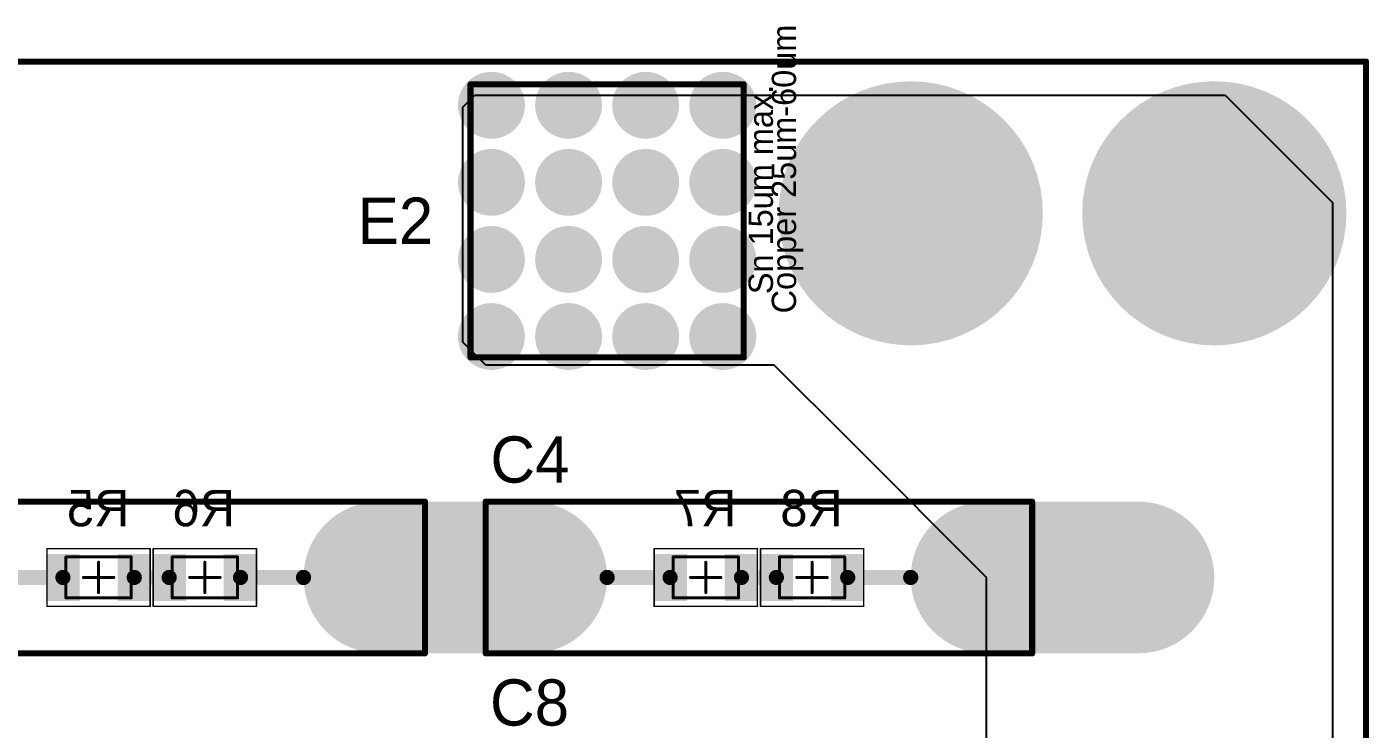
# Model space of a CAD drawing. Extents: x 87 to 188, y 111 to 204.
# Drawn here: x 143.39 to 187.6, y 180.5 to 203.65 of the extents above; entities that cross this region are included whole.
import ezdxf

# ---------------------------------------------------------------- set-up
doc = ezdxf.new("R2010")
doc.units = 0
doc.layers.get('0').update_dxf_attribs({"linetype": 'CONTINUOUS'})
for name, color, linetype in [('BOTTOMLAYER', 5, 'CONTINUOUS'), ('BOTTOMOVERLAY', 54, 'CONTINUOUS'), ('BOTTOMPASTE', 16, 'CONTINUOUS'), ('BOTTOMSOLDER', 6, 'CONTINUOUS'), ('KEEPOUTLAYER', 6, 'CONTINUOUS'), ('MECHANICAL13', 56, 'CONTINUOUS'), ('MECHANICAL15', 56, 'CONTINUOUS'), ('MECHANICAL4', 56, 'CONTINUOUS'), ('MECHANICAL7', 56, 'CONTINUOUS'), ('MULTILAYER', 9, 'CONTINUOUS'), ('TOPLAYER', 1, 'CONTINUOUS'), ('TOPOVERLAY', 2, 'CONTINUOUS'), ('TOPSOLDER', 216, 'CONTINUOUS')]:
    doc.layers.add(name, color=color, linetype=linetype)

# ---------------------------------------------------------------- blocks, each defined once
blk = doc.blocks.new('B32672_6_2_1600V_29')
at = {"layer": 'BOTTOMLAYER', "const_width": 1.5}
for points in [[(-8.25, 0, 1), (-6.75, 0, 1)], [(6.75, 0, 1), (8.25, 0, 1)]]:
    blk.add_lwpolyline(points, format="xyb", close=True, dxfattribs=at)
at = {"layer": 'BOTTOMSOLDER', "const_width": 1.602}
for points in [[(-8.301, 0, 1), (-6.699, 0, 1)], [(6.699, 0, 1), (8.301, 0, 1)]]:
    blk.add_lwpolyline(points, format="xyb", close=True, dxfattribs=at)
at = {"layer": 'MULTILAYER', "const_width": 1.5}
for points in [[(-8.25, 0, 1), (-6.75, 0, 1)], [(6.75, 0, 1), (8.25, 0, 1)]]:
    blk.add_lwpolyline(points, format="xyb", close=True, dxfattribs=at)
at = {"layer": 'TOPLAYER', "const_width": 1.5}
for points in [[(-8.25, 0, 1), (-6.75, 0, 1)], [(6.75, 0, 1), (8.25, 0, 1)]]:
    blk.add_lwpolyline(points, format="xyb", close=True, dxfattribs=at)
at = {"layer": 'TOPOVERLAY', "const_width": 0.2}
for points in [[(-9, 2.5), (9, 2.5)], [(-9, -2.5), (-9, 2.5)], [(9, -2.5), (9, 2.5)], [(-9, -2.5), (9, -2.5)]]:
    blk.add_lwpolyline(points, dxfattribs=at)
at = {"layer": 'TOPOVERLAY', "const_width": 0.1}
for points in [[(-9.05, 2.5, 1), (-8.95, 2.5, 1)], [(-9.05, 2.5, 1), (-8.95, 2.5, 1)], [(8.95, 2.5, 1), (9.05, 2.5, 1)], [(8.95, 2.5, 1), (9.05, 2.5, 1)], [(-9.05, -2.5, 1), (-8.95, -2.5, 1)], [(-9.05, -2.5, 1), (-8.95, -2.5, 1)], [(8.95, -2.5, 1), (9.05, -2.5, 1)], [(8.95, -2.5, 1), (9.05, -2.5, 1)]]:
    blk.add_lwpolyline(points, format="xyb", close=True, dxfattribs=at)
at = {"layer": 'TOPSOLDER', "const_width": 1.602}
for points in [[(-8.301, 0, 1), (-6.699, 0, 1)], [(6.699, 0, 1), (8.301, 0, 1)]]:
    blk.add_lwpolyline(points, format="xyb", close=True, dxfattribs=at)
blk = doc.blocks.new('B32672_6_2_1600V_30')
at = {"layer": 'BOTTOMLAYER', "const_width": 1.5}
for points in [[(-8.25, 0, 1), (-6.75, 0, 1)], [(6.75, 0, 1), (8.25, 0, 1)]]:
    blk.add_lwpolyline(points, format="xyb", close=True, dxfattribs=at)
at = {"layer": 'BOTTOMSOLDER', "const_width": 1.602}
for points in [[(-8.301, 0, 1), (-6.699, 0, 1)], [(6.699, 0, 1), (8.301, 0, 1)]]:
    blk.add_lwpolyline(points, format="xyb", close=True, dxfattribs=at)
at = {"layer": 'MULTILAYER', "const_width": 1.5}
for points in [[(-8.25, 0, 1), (-6.75, 0, 1)], [(6.75, 0, 1), (8.25, 0, 1)]]:
    blk.add_lwpolyline(points, format="xyb", close=True, dxfattribs=at)
at = {"layer": 'TOPLAYER', "const_width": 1.5}
for points in [[(-8.25, 0, 1), (-6.75, 0, 1)], [(6.75, 0, 1), (8.25, 0, 1)]]:
    blk.add_lwpolyline(points, format="xyb", close=True, dxfattribs=at)
at = {"layer": 'TOPOVERLAY', "const_width": 0.2}
for points in [[(-9, 2.5), (9, 2.5)], [(-9, -2.5), (-9, 2.5)], [(9, -2.5), (9, 2.5)], [(-9, -2.5), (9, -2.5)]]:
    blk.add_lwpolyline(points, dxfattribs=at)
at = {"layer": 'TOPOVERLAY', "const_width": 0.1}
for points in [[(-9.05, 2.5, 1), (-8.95, 2.5, 1)], [(-9.05, 2.5, 1), (-8.95, 2.5, 1)], [(8.95, 2.5, 1), (9.05, 2.5, 1)], [(8.95, 2.5, 1), (9.05, 2.5, 1)], [(-9.05, -2.5, 1), (-8.95, -2.5, 1)], [(-9.05, -2.5, 1), (-8.95, -2.5, 1)], [(8.95, -2.5, 1), (9.05, -2.5, 1)], [(8.95, -2.5, 1), (9.05, -2.5, 1)]]:
    blk.add_lwpolyline(points, format="xyb", close=True, dxfattribs=at)
at = {"layer": 'TOPSOLDER', "const_width": 1.602}
for points in [[(-8.301, 0, 1), (-6.699, 0, 1)], [(6.699, 0, 1), (8.301, 0, 1)]]:
    blk.add_lwpolyline(points, format="xyb", close=True, dxfattribs=at)
blk = doc.blocks.new('RES_1206_HV_B_37')
at = {"layer": 'BOTTOMLAYER'}
for points in [[(-1.625, 0.675), (-1.625, -0.675), (-0.725, 0.675), (-0.725, -0.675)], [(0.725, 0.675), (0.725, -0.675), (1.625, 0.675), (1.625, -0.675)]]:
    blk.add_solid(points, dxfattribs=at)
at = {"layer": 'BOTTOMPASTE'}
for points in [[(-1.625, 0.675), (-1.625, -0.675), (-0.725, 0.675), (-0.725, -0.675)], [(0.725, 0.675), (0.725, -0.675), (1.625, 0.675), (1.625, -0.675)]]:
    blk.add_solid(points, dxfattribs=at)
at = {"layer": 'BOTTOMSOLDER'}
for points in [[(-1.727, 0.777), (-1.727, -0.777), (-0.623, 0.777), (-0.623, -0.777)], [(0.623, 0.777), (0.623, -0.777), (1.727, 0.777), (1.727, -0.777)]]:
    blk.add_solid(points, dxfattribs=at)
at = {"layer": 'MECHANICAL13', "const_width": 0.1}
for points in [[(-1.075, 0.675), (1.075, 0.675)], [(-1.075, -0.675), (-1.075, 0.675)], [(1.075, -0.675), (1.075, 0.675)], [(-1.075, -0.675), (1.075, -0.675)]]:
    blk.add_lwpolyline(points, dxfattribs=at)
at = {"layer": 'MECHANICAL13', "const_width": 0.05}
for points in [[(-1.1, 0.675, 1), (-1.05, 0.675, 1)], [(-1.1, 0.675, 1), (-1.05, 0.675, 1)], [(1.05, 0.675, 1), (1.1, 0.675, 1)], [(1.05, 0.675, 1), (1.1, 0.675, 1)], [(-1.1, -0.675, 1), (-1.05, -0.675, 1)], [(-1.1, -0.675, 1), (-1.05, -0.675, 1)], [(1.05, -0.675, 1), (1.1, -0.675, 1)], [(1.05, -0.675, 1), (1.1, -0.675, 1)]]:
    blk.add_lwpolyline(points, format="xyb", close=True, dxfattribs=at)
at = {"layer": 'MECHANICAL15'}
for points, const_width in [([(-1.7, 0.95), (1.7, 0.95)], 0.05), ([(-1.7, -0.95), (-1.7, 0.95)], 0.05), ([(1.7, -0.95), (1.7, 0.95)], 0.05), ([(0, -0.5), (0, 0.5)], 0.1), ([(-0.5, 0), (0.5, 0)], 0.1), ([(-1.7, -0.95), (1.7, -0.95)], 0.05)]:
    blk.add_lwpolyline(points, dxfattribs=dict(at, const_width=const_width))
for points, const_width in [([(-1.712, 0.95, 1), (-1.687, 0.95, 1)], 0.025), ([(-1.712, 0.95, 1), (-1.687, 0.95, 1)], 0.025), ([(1.688, 0.95, 1), (1.713, 0.95, 1)], 0.025), ([(1.688, 0.95, 1), (1.713, 0.95, 1)], 0.025), ([(-0.025, 0.5, 1), (0.025, 0.5, 1)], 0.05), ([(-0.525, 0, 1), (-0.475, 0, 1)], 0.05), ([(0.475, 0, 1), (0.525, 0, 1)], 0.05), ([(-0.025, -0.5, 1), (0.025, -0.5, 1)], 0.05), ([(-1.712, -0.95, 1), (-1.687, -0.95, 1)], 0.025), ([(-1.712, -0.95, 1), (-1.687, -0.95, 1)], 0.025), ([(1.688, -0.95, 1), (1.713, -0.95, 1)], 0.025), ([(1.688, -0.95, 1), (1.713, -0.95, 1)], 0.025)]:
    blk.add_lwpolyline(points, format="xyb", close=True, dxfattribs=dict(at, const_width=const_width))
blk = doc.blocks.new('RES_1206_HV_B_38')
at = {"layer": 'BOTTOMLAYER'}
for points in [[(-1.625, 0.675), (-1.625, -0.675), (-0.725, 0.675), (-0.725, -0.675)], [(0.725, 0.675), (0.725, -0.675), (1.625, 0.675), (1.625, -0.675)]]:
    blk.add_solid(points, dxfattribs=at)
at = {"layer": 'BOTTOMPASTE'}
for points in [[(-1.625, 0.675), (-1.625, -0.675), (-0.725, 0.675), (-0.725, -0.675)], [(0.725, 0.675), (0.725, -0.675), (1.625, 0.675), (1.625, -0.675)]]:
    blk.add_solid(points, dxfattribs=at)
at = {"layer": 'BOTTOMSOLDER'}
for points in [[(-1.727, 0.777), (-1.727, -0.777), (-0.623, 0.777), (-0.623, -0.777)], [(0.623, 0.777), (0.623, -0.777), (1.727, 0.777), (1.727, -0.777)]]:
    blk.add_solid(points, dxfattribs=at)
at = {"layer": 'MECHANICAL13', "const_width": 0.1}
for points in [[(-1.075, 0.675), (1.075, 0.675)], [(-1.075, -0.675), (-1.075, 0.675)], [(1.075, -0.675), (1.075, 0.675)], [(-1.075, -0.675), (1.075, -0.675)]]:
    blk.add_lwpolyline(points, dxfattribs=at)
at = {"layer": 'MECHANICAL13', "const_width": 0.05}
for points in [[(-1.1, 0.675, 1), (-1.05, 0.675, 1)], [(-1.1, 0.675, 1), (-1.05, 0.675, 1)], [(1.05, 0.675, 1), (1.1, 0.675, 1)], [(1.05, 0.675, 1), (1.1, 0.675, 1)], [(-1.1, -0.675, 1), (-1.05, -0.675, 1)], [(-1.1, -0.675, 1), (-1.05, -0.675, 1)], [(1.05, -0.675, 1), (1.1, -0.675, 1)], [(1.05, -0.675, 1), (1.1, -0.675, 1)]]:
    blk.add_lwpolyline(points, format="xyb", close=True, dxfattribs=at)
at = {"layer": 'MECHANICAL15'}
for points, const_width in [([(-1.7, 0.95), (1.7, 0.95)], 0.05), ([(-1.7, -0.95), (-1.7, 0.95)], 0.05), ([(1.7, -0.95), (1.7, 0.95)], 0.05), ([(0, -0.5), (0, 0.5)], 0.1), ([(-0.5, 0), (0.5, 0)], 0.1), ([(-1.7, -0.95), (1.7, -0.95)], 0.05)]:
    blk.add_lwpolyline(points, dxfattribs=dict(at, const_width=const_width))
for points, const_width in [([(-1.712, 0.95, 1), (-1.687, 0.95, 1)], 0.025), ([(-1.712, 0.95, 1), (-1.687, 0.95, 1)], 0.025), ([(1.688, 0.95, 1), (1.713, 0.95, 1)], 0.025), ([(1.688, 0.95, 1), (1.713, 0.95, 1)], 0.025), ([(-0.025, 0.5, 1), (0.025, 0.5, 1)], 0.05), ([(-0.525, 0, 1), (-0.475, 0, 1)], 0.05), ([(0.475, 0, 1), (0.525, 0, 1)], 0.05), ([(-0.025, -0.5, 1), (0.025, -0.5, 1)], 0.05), ([(-1.712, -0.95, 1), (-1.687, -0.95, 1)], 0.025), ([(-1.712, -0.95, 1), (-1.687, -0.95, 1)], 0.025), ([(1.688, -0.95, 1), (1.713, -0.95, 1)], 0.025), ([(1.688, -0.95, 1), (1.713, -0.95, 1)], 0.025)]:
    blk.add_lwpolyline(points, format="xyb", close=True, dxfattribs=dict(at, const_width=const_width))
blk = doc.blocks.new('RES_1206_HV_B_39')
at = {"layer": 'BOTTOMLAYER'}
for points in [[(-1.625, 0.675), (-1.625, -0.675), (-0.725, 0.675), (-0.725, -0.675)], [(0.725, 0.675), (0.725, -0.675), (1.625, 0.675), (1.625, -0.675)]]:
    blk.add_solid(points, dxfattribs=at)
at = {"layer": 'BOTTOMPASTE'}
for points in [[(-1.625, 0.675), (-1.625, -0.675), (-0.725, 0.675), (-0.725, -0.675)], [(0.725, 0.675), (0.725, -0.675), (1.625, 0.675), (1.625, -0.675)]]:
    blk.add_solid(points, dxfattribs=at)
at = {"layer": 'BOTTOMSOLDER'}
for points in [[(-1.727, 0.777), (-1.727, -0.777), (-0.623, 0.777), (-0.623, -0.777)], [(0.623, 0.777), (0.623, -0.777), (1.727, 0.777), (1.727, -0.777)]]:
    blk.add_solid(points, dxfattribs=at)
at = {"layer": 'MECHANICAL13', "const_width": 0.1}
for points in [[(-1.075, 0.675), (1.075, 0.675)], [(-1.075, -0.675), (-1.075, 0.675)], [(1.075, -0.675), (1.075, 0.675)], [(-1.075, -0.675), (1.075, -0.675)]]:
    blk.add_lwpolyline(points, dxfattribs=at)
at = {"layer": 'MECHANICAL13', "const_width": 0.05}
for points in [[(-1.1, 0.675, 1), (-1.05, 0.675, 1)], [(-1.1, 0.675, 1), (-1.05, 0.675, 1)], [(1.05, 0.675, 1), (1.1, 0.675, 1)], [(1.05, 0.675, 1), (1.1, 0.675, 1)], [(-1.1, -0.675, 1), (-1.05, -0.675, 1)], [(-1.1, -0.675, 1), (-1.05, -0.675, 1)], [(1.05, -0.675, 1), (1.1, -0.675, 1)], [(1.05, -0.675, 1), (1.1, -0.675, 1)]]:
    blk.add_lwpolyline(points, format="xyb", close=True, dxfattribs=at)
at = {"layer": 'MECHANICAL15'}
for points, const_width in [([(-1.7, 0.95), (1.7, 0.95)], 0.05), ([(-1.7, -0.95), (-1.7, 0.95)], 0.05), ([(1.7, -0.95), (1.7, 0.95)], 0.05), ([(0, -0.5), (0, 0.5)], 0.1), ([(-0.5, 0), (0.5, 0)], 0.1), ([(-1.7, -0.95), (1.7, -0.95)], 0.05)]:
    blk.add_lwpolyline(points, dxfattribs=dict(at, const_width=const_width))
for points, const_width in [([(-1.712, 0.95, 1), (-1.687, 0.95, 1)], 0.025), ([(-1.712, 0.95, 1), (-1.687, 0.95, 1)], 0.025), ([(1.688, 0.95, 1), (1.713, 0.95, 1)], 0.025), ([(1.688, 0.95, 1), (1.713, 0.95, 1)], 0.025), ([(-0.025, 0.5, 1), (0.025, 0.5, 1)], 0.05), ([(-0.525, 0, 1), (-0.475, 0, 1)], 0.05), ([(0.475, 0, 1), (0.525, 0, 1)], 0.05), ([(-0.025, -0.5, 1), (0.025, -0.5, 1)], 0.05), ([(-1.712, -0.95, 1), (-1.687, -0.95, 1)], 0.025), ([(-1.712, -0.95, 1), (-1.687, -0.95, 1)], 0.025), ([(1.688, -0.95, 1), (1.713, -0.95, 1)], 0.025), ([(1.688, -0.95, 1), (1.713, -0.95, 1)], 0.025)]:
    blk.add_lwpolyline(points, format="xyb", close=True, dxfattribs=dict(at, const_width=const_width))
blk = doc.blocks.new('RES_1206_HV_B_40')
at = {"layer": 'BOTTOMLAYER'}
for points in [[(-1.625, 0.675), (-1.625, -0.675), (-0.725, 0.675), (-0.725, -0.675)], [(0.725, 0.675), (0.725, -0.675), (1.625, 0.675), (1.625, -0.675)]]:
    blk.add_solid(points, dxfattribs=at)
at = {"layer": 'BOTTOMPASTE'}
for points in [[(-1.625, 0.675), (-1.625, -0.675), (-0.725, 0.675), (-0.725, -0.675)], [(0.725, 0.675), (0.725, -0.675), (1.625, 0.675), (1.625, -0.675)]]:
    blk.add_solid(points, dxfattribs=at)
at = {"layer": 'BOTTOMSOLDER'}
for points in [[(-1.727, 0.777), (-1.727, -0.777), (-0.623, 0.777), (-0.623, -0.777)], [(0.623, 0.777), (0.623, -0.777), (1.727, 0.777), (1.727, -0.777)]]:
    blk.add_solid(points, dxfattribs=at)
at = {"layer": 'MECHANICAL13', "const_width": 0.1}
for points in [[(-1.075, 0.675), (1.075, 0.675)], [(-1.075, -0.675), (-1.075, 0.675)], [(1.075, -0.675), (1.075, 0.675)], [(-1.075, -0.675), (1.075, -0.675)]]:
    blk.add_lwpolyline(points, dxfattribs=at)
at = {"layer": 'MECHANICAL13', "const_width": 0.05}
for points in [[(-1.1, 0.675, 1), (-1.05, 0.675, 1)], [(-1.1, 0.675, 1), (-1.05, 0.675, 1)], [(1.05, 0.675, 1), (1.1, 0.675, 1)], [(1.05, 0.675, 1), (1.1, 0.675, 1)], [(-1.1, -0.675, 1), (-1.05, -0.675, 1)], [(-1.1, -0.675, 1), (-1.05, -0.675, 1)], [(1.05, -0.675, 1), (1.1, -0.675, 1)], [(1.05, -0.675, 1), (1.1, -0.675, 1)]]:
    blk.add_lwpolyline(points, format="xyb", close=True, dxfattribs=at)
at = {"layer": 'MECHANICAL15'}
for points, const_width in [([(-1.7, 0.95), (1.7, 0.95)], 0.05), ([(-1.7, -0.95), (-1.7, 0.95)], 0.05), ([(1.7, -0.95), (1.7, 0.95)], 0.05), ([(0, -0.5), (0, 0.5)], 0.1), ([(-0.5, 0), (0.5, 0)], 0.1), ([(-1.7, -0.95), (1.7, -0.95)], 0.05)]:
    blk.add_lwpolyline(points, dxfattribs=dict(at, const_width=const_width))
for points, const_width in [([(-1.712, 0.95, 1), (-1.687, 0.95, 1)], 0.025), ([(-1.712, 0.95, 1), (-1.687, 0.95, 1)], 0.025), ([(1.688, 0.95, 1), (1.713, 0.95, 1)], 0.025), ([(1.688, 0.95, 1), (1.713, 0.95, 1)], 0.025), ([(-0.025, 0.5, 1), (0.025, 0.5, 1)], 0.05), ([(-0.525, 0, 1), (-0.475, 0, 1)], 0.05), ([(0.475, 0, 1), (0.525, 0, 1)], 0.05), ([(-0.025, -0.5, 1), (0.025, -0.5, 1)], 0.05), ([(-1.712, -0.95, 1), (-1.687, -0.95, 1)], 0.025), ([(-1.712, -0.95, 1), (-1.687, -0.95, 1)], 0.025), ([(1.688, -0.95, 1), (1.713, -0.95, 1)], 0.025), ([(1.688, -0.95, 1), (1.713, -0.95, 1)], 0.025)]:
    blk.add_lwpolyline(points, format="xyb", close=True, dxfattribs=dict(at, const_width=const_width))
blk = doc.blocks.new('7461111_HAL_S_______98')
at = {"layer": 'BOTTOMLAYER', "const_width": 1}
for points in [[(-4.31, 3.81, 1), (-3.31, 3.81, 1)], [(-1.77, 3.81, 1), (-0.77, 3.81, 1)], [(0.77, 3.81, 1), (1.77, 3.81, 1)], [(3.31, 3.81, 1), (4.31, 3.81, 1)], [(-4.31, 1.27, 1), (-3.31, 1.27, 1)], [(-1.77, 1.27, 1), (-0.77, 1.27, 1)], [(0.77, 1.27, 1), (1.77, 1.27, 1)], [(3.31, 1.27, 1), (4.31, 1.27, 1)], [(-4.31, -1.27, 1), (-3.31, -1.27, 1)], [(-1.77, -1.27, 1), (-0.77, -1.27, 1)], [(0.77, -1.27, 1), (1.77, -1.27, 1)], [(3.31, -1.27, 1), (4.31, -1.27, 1)], [(-4.31, -3.81, 1), (-3.31, -3.81, 1)], [(-1.77, -3.81, 1), (-0.77, -3.81, 1)], [(0.77, -3.81, 1), (1.77, -3.81, 1)], [(3.31, -3.81, 1), (4.31, -3.81, 1)]]:
    blk.add_lwpolyline(points, format="xyb", close=True, dxfattribs=at)
at = {"layer": 'BOTTOMSOLDER', "const_width": 1.102}
for points in [[(-4.361, 3.81, 1), (-3.259, 3.81, 1)], [(-1.821, 3.81, 1), (-0.719, 3.81, 1)], [(0.719, 3.81, 1), (1.821, 3.81, 1)], [(3.259, 3.81, 1), (4.361, 3.81, 1)], [(-4.361, 1.27, 1), (-3.259, 1.27, 1)], [(-1.821, 1.27, 1), (-0.719, 1.27, 1)], [(0.719, 1.27, 1), (1.821, 1.27, 1)], [(3.259, 1.27, 1), (4.361, 1.27, 1)], [(-4.361, -1.27, 1), (-3.259, -1.27, 1)], [(-1.821, -1.27, 1), (-0.719, -1.27, 1)], [(0.719, -1.27, 1), (1.821, -1.27, 1)], [(3.259, -1.27, 1), (4.361, -1.27, 1)], [(-4.361, -3.81, 1), (-3.259, -3.81, 1)], [(-1.821, -3.81, 1), (-0.719, -3.81, 1)], [(0.719, -3.81, 1), (1.821, -3.81, 1)], [(3.259, -3.81, 1), (4.361, -3.81, 1)]]:
    blk.add_lwpolyline(points, format="xyb", close=True, dxfattribs=at)
at = {"layer": 'MECHANICAL13', "const_width": 0.2}
for points in [[(-4.5, 4.5), (-4.5, -4.5)], [(-4.5, 4.5), (4.5, 4.5)], [(4.5, 4.5), (4.5, -4.5)], [(-4.5, -4.5), (4.5, -4.5)]]:
    blk.add_lwpolyline(points, dxfattribs=at)
at = {"layer": 'MECHANICAL13', "const_width": 0.1}
for points in [[(-4.55, 4.5, 1), (-4.45, 4.5, 1)], [(-4.55, 4.5, 1), (-4.45, 4.5, 1)], [(4.45, 4.5, 1), (4.55, 4.5, 1)], [(4.45, 4.5, 1), (4.55, 4.5, 1)], [(-4.55, -4.5, 1), (-4.45, -4.5, 1)], [(-4.55, -4.5, 1), (-4.45, -4.5, 1)], [(4.45, -4.5, 1), (4.55, -4.5, 1)], [(4.45, -4.5, 1), (4.55, -4.5, 1)]]:
    blk.add_lwpolyline(points, format="xyb", close=True, dxfattribs=at)
at = {"layer": 'MULTILAYER', "const_width": 1}
for points in [[(-4.31, 3.81, 1), (-3.31, 3.81, 1)], [(-1.77, 3.81, 1), (-0.77, 3.81, 1)], [(0.77, 3.81, 1), (1.77, 3.81, 1)], [(3.31, 3.81, 1), (4.31, 3.81, 1)], [(-4.31, 1.27, 1), (-3.31, 1.27, 1)], [(-1.77, 1.27, 1), (-0.77, 1.27, 1)], [(0.77, 1.27, 1), (1.77, 1.27, 1)], [(3.31, 1.27, 1), (4.31, 1.27, 1)], [(-4.31, -1.27, 1), (-3.31, -1.27, 1)], [(-1.77, -1.27, 1), (-0.77, -1.27, 1)], [(0.77, -1.27, 1), (1.77, -1.27, 1)], [(3.31, -1.27, 1), (4.31, -1.27, 1)], [(-4.31, -3.81, 1), (-3.31, -3.81, 1)], [(-1.77, -3.81, 1), (-0.77, -3.81, 1)], [(0.77, -3.81, 1), (1.77, -3.81, 1)], [(3.31, -3.81, 1), (4.31, -3.81, 1)]]:
    blk.add_lwpolyline(points, format="xyb", close=True, dxfattribs=at)
at = {"layer": 'TOPLAYER', "const_width": 1}
for points in [[(-4.31, 3.81, 1), (-3.31, 3.81, 1)], [(-1.77, 3.81, 1), (-0.77, 3.81, 1)], [(0.77, 3.81, 1), (1.77, 3.81, 1)], [(3.31, 3.81, 1), (4.31, 3.81, 1)], [(-4.31, 1.27, 1), (-3.31, 1.27, 1)], [(-1.77, 1.27, 1), (-0.77, 1.27, 1)], [(0.77, 1.27, 1), (1.77, 1.27, 1)], [(3.31, 1.27, 1), (4.31, 1.27, 1)], [(-4.31, -1.27, 1), (-3.31, -1.27, 1)], [(-1.77, -1.27, 1), (-0.77, -1.27, 1)], [(0.77, -1.27, 1), (1.77, -1.27, 1)], [(3.31, -1.27, 1), (4.31, -1.27, 1)], [(-4.31, -3.81, 1), (-3.31, -3.81, 1)], [(-1.77, -3.81, 1), (-0.77, -3.81, 1)], [(0.77, -3.81, 1), (1.77, -3.81, 1)], [(3.31, -3.81, 1), (4.31, -3.81, 1)]]:
    blk.add_lwpolyline(points, format="xyb", close=True, dxfattribs=at)
at = {"layer": 'TOPSOLDER', "const_width": 1.102}
for points in [[(-4.361, 3.81, 1), (-3.259, 3.81, 1)], [(-1.821, 3.81, 1), (-0.719, 3.81, 1)], [(0.719, 3.81, 1), (1.821, 3.81, 1)], [(3.259, 3.81, 1), (4.361, 3.81, 1)], [(-4.361, 1.27, 1), (-3.259, 1.27, 1)], [(-1.821, 1.27, 1), (-0.719, 1.27, 1)], [(0.719, 1.27, 1), (1.821, 1.27, 1)], [(3.259, 1.27, 1), (4.361, 1.27, 1)], [(-4.361, -1.27, 1), (-3.259, -1.27, 1)], [(-1.821, -1.27, 1), (-0.719, -1.27, 1)], [(0.719, -1.27, 1), (1.821, -1.27, 1)], [(3.259, -1.27, 1), (4.361, -1.27, 1)], [(-4.361, -3.81, 1), (-3.259, -3.81, 1)], [(-1.821, -3.81, 1), (-0.719, -3.81, 1)], [(0.719, -3.81, 1), (1.821, -3.81, 1)], [(3.259, -3.81, 1), (4.361, -3.81, 1)]]:
    blk.add_lwpolyline(points, format="xyb", close=True, dxfattribs=at)
at = {"layer": 'MECHANICAL7'}
for s, p in [('Sn 15um max.', (-2.413, -5.461)), ('Copper 25um-60um', (-3.048, -6.223))]:
    blk.add_text(s, height=0.8, dxfattribs=at).set_placement(p)

msp = doc.modelspace()

# ---------------------------------------------------------------- linework, layer by layer
at = {"layer": 'BOTTOMLAYER'}
for p, q in [((157.75, 201), (158.141, 201.391)), ((158.141, 201.391), (182.859, 201.391)), ((182.859, 201.391), (186.391, 197.859)), ((157.75, 193.25), (157.75, 201)), ((186.391, 197.859), (186.391, 117.141)), ((158.5, 192.5), (157.75, 193.25)), ((168, 192.5), (158.5, 192.5)), ((170.5, 190), (168, 192.5)), ((175, 185.5), (170.5, 190)), ((175, 129.5), (175, 185.5))]:
    msp.add_line(p, q, dxfattribs=at)
for points, const_width in [([(170.375, 197.5, 1), (174.625, 197.5, 1)], 4.25), ([(180.375, 197.5, 1), (184.625, 197.5, 1)], 4.25), ([(172.25, 201, 1), (172.75, 201, 1)], 0.5), ([(182.25, 201, 1), (182.75, 201, 1)], 0.5), ([(170.5, 200.531, 1), (171, 200.531, 1)], 0.5), ([(174, 200.531, 1), (174.5, 200.531, 1)], 0.5), ([(180.5, 200.531, 1), (181, 200.531, 1)], 0.5), ([(184, 200.531, 1), (184.5, 200.531, 1)], 0.5), ([(169.219, 199.25, 1), (169.719, 199.25, 1)], 0.5), ([(175.281, 199.25, 1), (175.781, 199.25, 1)], 0.5), ([(179.219, 199.25, 1), (179.719, 199.25, 1)], 0.5), ([(185.281, 199.25, 1), (185.781, 199.25, 1)], 0.5), ([(168.75, 197.5, 1), (169.25, 197.5, 1)], 0.5), ([(175.75, 197.5, 1), (176.25, 197.5, 1)], 0.5), ([(178.75, 197.5, 1), (179.25, 197.5, 1)], 0.5), ([(185.75, 197.5, 1), (186.25, 197.5, 1)], 0.5), ([(169.219, 195.75, 1), (169.719, 195.75, 1)], 0.5), ([(175.281, 195.75, 1), (175.781, 195.75, 1)], 0.5), ([(179.219, 195.75, 1), (179.719, 195.75, 1)], 0.5), ([(185.281, 195.75, 1), (185.781, 195.75, 1)], 0.5), ([(170.5, 194.469, 1), (171, 194.469, 1)], 0.5), ([(174, 194.469, 1), (174.5, 194.469, 1)], 0.5), ([(180.5, 194.469, 1), (181, 194.469, 1)], 0.5), ([(184, 194.469, 1), (184.5, 194.469, 1)], 0.5), ([(172.25, 194, 1), (172.75, 194, 1)], 0.5), ([(182.25, 194, 1), (182.75, 194, 1)], 0.5), ([(153.75, 185.5, 1), (156.25, 185.5, 1)], 2.5), ([(158.75, 185.5, 1), (161.25, 185.5, 1)], 2.5), ([(173.75, 185.5, 1), (176.25, 185.5, 1)], 2.5), ([(178.75, 185.5, 1), (181.25, 185.5, 1)], 2.5), ([(144.45, 185.5, 1), (144.7, 185.5, 1)], 0.25), ([(146.8, 185.5, 1), (147.05, 185.5, 1)], 0.25), ([(147.95, 185.5, 1), (148.2, 185.5, 1)], 0.25), ([(150.3, 185.5, 1), (150.55, 185.5, 1)], 0.25), ([(152.375, 185.5, 1), (152.625, 185.5, 1)], 0.25), ([(162.375, 185.5, 1), (162.625, 185.5, 1)], 0.25), ([(164.45, 185.5, 1), (164.7, 185.5, 1)], 0.25), ([(166.8, 185.5, 1), (167.05, 185.5, 1)], 0.25), ([(167.95, 185.5, 1), (168.2, 185.5, 1)], 0.25), ([(170.3, 185.5, 1), (170.55, 185.5, 1)], 0.25), ([(172.375, 185.5, 1), (172.625, 185.5, 1)], 0.25)]:
    msp.add_lwpolyline(points, format="xyb", close=True, dxfattribs=dict(at, const_width=const_width))
for points, const_width in [([(155, 185.5), (160, 185.5)], 5), ([(175, 185.5), (180, 185.5)], 5), ([(142.5, 185.5), (144.575, 185.5)], 0.5), ([(146.925, 185.5), (148.075, 185.5)], 0.5), ([(150.425, 185.5), (152.5, 185.5)], 0.5), ([(162.5, 185.5), (164.575, 185.5)], 0.5), ([(166.925, 185.5), (168.075, 185.5)], 0.5), ([(170.425, 185.5), (172.5, 185.5)], 0.5)]:
    msp.add_lwpolyline(points, dxfattribs=dict(at, const_width=const_width))
at = {"layer": 'BOTTOMSOLDER'}
for points, const_width in [([(170.324, 197.5, 1), (174.676, 197.5, 1)], 4.352), ([(180.324, 197.5, 1), (184.676, 197.5, 1)], 4.352), ([(172.199, 201, 1), (172.801, 201, 1)], 0.602), ([(182.199, 201, 1), (182.801, 201, 1)], 0.602), ([(170.449, 200.531, 1), (171.051, 200.531, 1)], 0.602), ([(173.949, 200.531, 1), (174.551, 200.531, 1)], 0.602), ([(180.449, 200.531, 1), (181.051, 200.531, 1)], 0.602), ([(183.949, 200.531, 1), (184.551, 200.531, 1)], 0.602), ([(169.168, 199.25, 1), (169.77, 199.25, 1)], 0.602), ([(175.23, 199.25, 1), (175.832, 199.25, 1)], 0.602), ([(179.168, 199.25, 1), (179.77, 199.25, 1)], 0.602), ([(185.23, 199.25, 1), (185.832, 199.25, 1)], 0.602), ([(168.699, 197.5, 1), (169.301, 197.5, 1)], 0.602), ([(175.699, 197.5, 1), (176.301, 197.5, 1)], 0.602), ([(178.699, 197.5, 1), (179.301, 197.5, 1)], 0.602), ([(185.699, 197.5, 1), (186.301, 197.5, 1)], 0.602), ([(169.168, 195.75, 1), (169.77, 195.75, 1)], 0.602), ([(175.23, 195.75, 1), (175.832, 195.75, 1)], 0.602), ([(179.168, 195.75, 1), (179.77, 195.75, 1)], 0.602), ([(185.23, 195.75, 1), (185.832, 195.75, 1)], 0.602), ([(170.449, 194.469, 1), (171.051, 194.469, 1)], 0.602), ([(173.949, 194.469, 1), (174.551, 194.469, 1)], 0.602), ([(180.449, 194.469, 1), (181.051, 194.469, 1)], 0.602), ([(183.949, 194.469, 1), (184.551, 194.469, 1)], 0.602), ([(172.199, 194, 1), (172.801, 194, 1)], 0.602), ([(182.199, 194, 1), (182.801, 194, 1)], 0.602)]:
    msp.add_lwpolyline(points, format="xyb", close=True, dxfattribs=dict(at, const_width=const_width))
at = {"layer": 'KEEPOUTLAYER', "const_width": 0.2}
for points in [[(87.5, 202.5), (187.5, 202.5)], [(187.5, 112.5), (187.5, 202.5)]]:
    msp.add_lwpolyline(points, dxfattribs=at)
at = {"layer": 'KEEPOUTLAYER', "const_width": 0.1}
msp.add_lwpolyline([(187.45, 202.5, 1), (187.55, 202.5, 1)], format="xyb", close=True, dxfattribs=at)
msp.add_lwpolyline([(187.45, 202.5, 1), (187.55, 202.5, 1)], format="xyb", close=True, dxfattribs=at)
at = {"layer": 'MECHANICAL4', "const_width": 0.2}
for points in [[(87.5, 202.5), (187.5, 202.5)], [(187.5, 112.5), (187.5, 202.5)]]:
    msp.add_lwpolyline(points, dxfattribs=at)
at = {"layer": 'MECHANICAL4', "const_width": 0.1}
msp.add_lwpolyline([(187.45, 202.5, 1), (187.55, 202.5, 1)], format="xyb", close=True, dxfattribs=at)
msp.add_lwpolyline([(187.45, 202.5, 1), (187.55, 202.5, 1)], format="xyb", close=True, dxfattribs=at)
at = {"layer": 'MULTILAYER'}
for points, const_width in [([(170.375, 197.5, 1), (174.625, 197.5, 1)], 4.25), ([(180.375, 197.5, 1), (184.625, 197.5, 1)], 4.25), ([(172.25, 201, 1), (172.75, 201, 1)], 0.5), ([(182.25, 201, 1), (182.75, 201, 1)], 0.5), ([(170.5, 200.531, 1), (171, 200.531, 1)], 0.5), ([(174, 200.531, 1), (174.5, 200.531, 1)], 0.5), ([(180.5, 200.531, 1), (181, 200.531, 1)], 0.5), ([(184, 200.531, 1), (184.5, 200.531, 1)], 0.5), ([(169.219, 199.25, 1), (169.719, 199.25, 1)], 0.5), ([(175.281, 199.25, 1), (175.781, 199.25, 1)], 0.5), ([(179.219, 199.25, 1), (179.719, 199.25, 1)], 0.5), ([(185.281, 199.25, 1), (185.781, 199.25, 1)], 0.5), ([(168.75, 197.5, 1), (169.25, 197.5, 1)], 0.5), ([(175.75, 197.5, 1), (176.25, 197.5, 1)], 0.5), ([(178.75, 197.5, 1), (179.25, 197.5, 1)], 0.5), ([(185.75, 197.5, 1), (186.25, 197.5, 1)], 0.5), ([(169.219, 195.75, 1), (169.719, 195.75, 1)], 0.5), ([(175.281, 195.75, 1), (175.781, 195.75, 1)], 0.5), ([(179.219, 195.75, 1), (179.719, 195.75, 1)], 0.5), ([(185.281, 195.75, 1), (185.781, 195.75, 1)], 0.5), ([(170.5, 194.469, 1), (171, 194.469, 1)], 0.5), ([(174, 194.469, 1), (174.5, 194.469, 1)], 0.5), ([(180.5, 194.469, 1), (181, 194.469, 1)], 0.5), ([(184, 194.469, 1), (184.5, 194.469, 1)], 0.5), ([(172.25, 194, 1), (172.75, 194, 1)], 0.5), ([(182.25, 194, 1), (182.75, 194, 1)], 0.5)]:
    msp.add_lwpolyline(points, format="xyb", close=True, dxfattribs=dict(at, const_width=const_width))
at = {"layer": 'TOPLAYER'}
for p, q in [((157.75, 201), (158.141, 201.391)), ((158.141, 201.391), (182.859, 201.391)), ((182.859, 201.391), (186.391, 197.859)), ((157.75, 193.25), (157.75, 201)), ((186.391, 197.859), (186.391, 117.141)), ((158.5, 192.5), (157.75, 193.25)), ((168, 192.5), (158.5, 192.5)), ((170.5, 190), (168, 192.5)), ((175, 185.5), (170.5, 190)), ((175, 129.5), (175, 185.5))]:
    msp.add_line(p, q, dxfattribs=at)
for points, const_width in [([(170.375, 197.5, 1), (174.625, 197.5, 1)], 4.25), ([(180.375, 197.5, 1), (184.625, 197.5, 1)], 4.25), ([(172.25, 201, 1), (172.75, 201, 1)], 0.5), ([(182.25, 201, 1), (182.75, 201, 1)], 0.5), ([(170.5, 200.531, 1), (171, 200.531, 1)], 0.5), ([(174, 200.531, 1), (174.5, 200.531, 1)], 0.5), ([(180.5, 200.531, 1), (181, 200.531, 1)], 0.5), ([(184, 200.531, 1), (184.5, 200.531, 1)], 0.5), ([(169.219, 199.25, 1), (169.719, 199.25, 1)], 0.5), ([(175.281, 199.25, 1), (175.781, 199.25, 1)], 0.5), ([(179.219, 199.25, 1), (179.719, 199.25, 1)], 0.5), ([(185.281, 199.25, 1), (185.781, 199.25, 1)], 0.5), ([(168.75, 197.5, 1), (169.25, 197.5, 1)], 0.5), ([(175.75, 197.5, 1), (176.25, 197.5, 1)], 0.5), ([(178.75, 197.5, 1), (179.25, 197.5, 1)], 0.5), ([(185.75, 197.5, 1), (186.25, 197.5, 1)], 0.5), ([(169.219, 195.75, 1), (169.719, 195.75, 1)], 0.5), ([(175.281, 195.75, 1), (175.781, 195.75, 1)], 0.5), ([(179.219, 195.75, 1), (179.719, 195.75, 1)], 0.5), ([(185.281, 195.75, 1), (185.781, 195.75, 1)], 0.5), ([(170.5, 194.469, 1), (171, 194.469, 1)], 0.5), ([(174, 194.469, 1), (174.5, 194.469, 1)], 0.5), ([(180.5, 194.469, 1), (181, 194.469, 1)], 0.5), ([(184, 194.469, 1), (184.5, 194.469, 1)], 0.5), ([(172.25, 194, 1), (172.75, 194, 1)], 0.5), ([(182.25, 194, 1), (182.75, 194, 1)], 0.5), ([(153.75, 185.5, 1), (156.25, 185.5, 1)], 2.5), ([(158.75, 185.5, 1), (161.25, 185.5, 1)], 2.5), ([(173.75, 185.5, 1), (176.25, 185.5, 1)], 2.5), ([(178.75, 185.5, 1), (181.25, 185.5, 1)], 2.5)]:
    msp.add_lwpolyline(points, format="xyb", close=True, dxfattribs=dict(at, const_width=const_width))
at = {"layer": 'TOPLAYER', "const_width": 5}
for points in [[(155, 185.5), (160, 185.5)], [(175, 185.5), (180, 185.5)]]:
    msp.add_lwpolyline(points, dxfattribs=at)
at = {"layer": 'TOPSOLDER'}
for points, const_width in [([(170.324, 197.5, 1), (174.676, 197.5, 1)], 4.352), ([(180.324, 197.5, 1), (184.676, 197.5, 1)], 4.352), ([(172.199, 201, 1), (172.801, 201, 1)], 0.602), ([(182.199, 201, 1), (182.801, 201, 1)], 0.602), ([(170.449, 200.531, 1), (171.051, 200.531, 1)], 0.602), ([(173.949, 200.531, 1), (174.551, 200.531, 1)], 0.602), ([(180.449, 200.531, 1), (181.051, 200.531, 1)], 0.602), ([(183.949, 200.531, 1), (184.551, 200.531, 1)], 0.602), ([(169.168, 199.25, 1), (169.77, 199.25, 1)], 0.602), ([(175.23, 199.25, 1), (175.832, 199.25, 1)], 0.602), ([(179.168, 199.25, 1), (179.77, 199.25, 1)], 0.602), ([(185.23, 199.25, 1), (185.832, 199.25, 1)], 0.602), ([(168.699, 197.5, 1), (169.301, 197.5, 1)], 0.602), ([(175.699, 197.5, 1), (176.301, 197.5, 1)], 0.602), ([(178.699, 197.5, 1), (179.301, 197.5, 1)], 0.602), ([(185.699, 197.5, 1), (186.301, 197.5, 1)], 0.602), ([(169.168, 195.75, 1), (169.77, 195.75, 1)], 0.602), ([(175.23, 195.75, 1), (175.832, 195.75, 1)], 0.602), ([(179.168, 195.75, 1), (179.77, 195.75, 1)], 0.602), ([(185.23, 195.75, 1), (185.832, 195.75, 1)], 0.602), ([(170.449, 194.469, 1), (171.051, 194.469, 1)], 0.602), ([(173.949, 194.469, 1), (174.551, 194.469, 1)], 0.602), ([(180.449, 194.469, 1), (181.051, 194.469, 1)], 0.602), ([(183.949, 194.469, 1), (184.551, 194.469, 1)], 0.602), ([(172.199, 194, 1), (172.801, 194, 1)], 0.602), ([(182.199, 194, 1), (182.801, 194, 1)], 0.602)]:
    msp.add_lwpolyline(points, format="xyb", close=True, dxfattribs=dict(at, const_width=const_width))

# ---------------------------------------------------------------- block references
for name, p, rotation in [('7461111_HAL_S_______98', (162.5, 197.25), 90), ('B32672_6_2_1600V_30', (147.5, 185.5), 360), ('B32672_6_2_1600V_29', (167.5, 185.5), 360), ('RES_1206_HV_B_37', (145.75, 185.5), 360), ('RES_1206_HV_B_38', (149.25, 185.5), 360), ('RES_1206_HV_B_39', (165.75, 185.5), 360), ('RES_1206_HV_B_40', (169.25, 185.5), 360)]:
    msp.add_blockref(name, p, dxfattribs=dict(rotation=rotation))

# ---------------------------------------------------------------- texts
at = {"layer": 'BOTTOMOVERLAY', "text_generation_flag": 2}
for s, p in [('R5', (146.761, 187.187)), ('R6', (150.241, 187.187)), ('R7', (166.751, 187.187)), ('R8', (170.256, 187.187))]:
    msp.add_text(s, height=1.2, dxfattribs=at).set_placement(p)
at = {"layer": 'TOPOVERLAY'}
for s, p in [('E2', (154.28, 196.494)), ('C4', (158.656, 188.624)), ('C8', (158.642, 180.617))]:
    msp.add_text(s, height=1.524, dxfattribs=at).set_placement(p)

doc.saveas('drawing.dxf')
